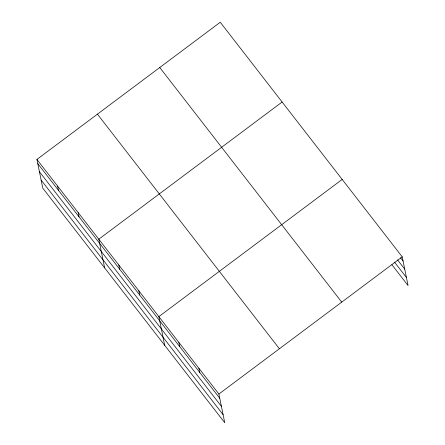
<?xml version="1.0" encoding="UTF-8"?>
<svg xmlns="http://www.w3.org/2000/svg" width="445" height="445" viewBox="0 0 445 445"><rect width="100%" height="100%" fill="white"/><g stroke="black" fill="none" stroke-linecap="round" stroke-linejoin="round"><path stroke-width="0.67" d="M36.929 159.432L218.901 394.036L224.747 422.75L42.77 188.146L36.929 159.432L220.253 22.25L402.23 256.854L408.071 285.568L391.884 264.703M282.124 102.016L98.801 239.199L104.642 267.912M342.177 179.435L158.854 316.618L164.695 345.331M218.901 394.036L402.23 256.854M400.533 257.777L403.087 261.07M397.491 259.824L404.733 269.158M394.498 262.111L406.424 277.485M159.755 67.518L341.732 302.122M97.427 114.159L279.399 348.763M37.786 163.649L219.763 398.253M39.433 171.737L221.404 406.341M41.129 180.064L223.101 414.668M198.887 368.226L199.744 372.448M178.868 342.422L179.724 346.644M138.834 290.808L139.691 295.029M118.815 265.003L119.677 269.225M78.175 212.61L79.038 216.826M57.555 186.021L58.412 190.238"/></g></svg>
